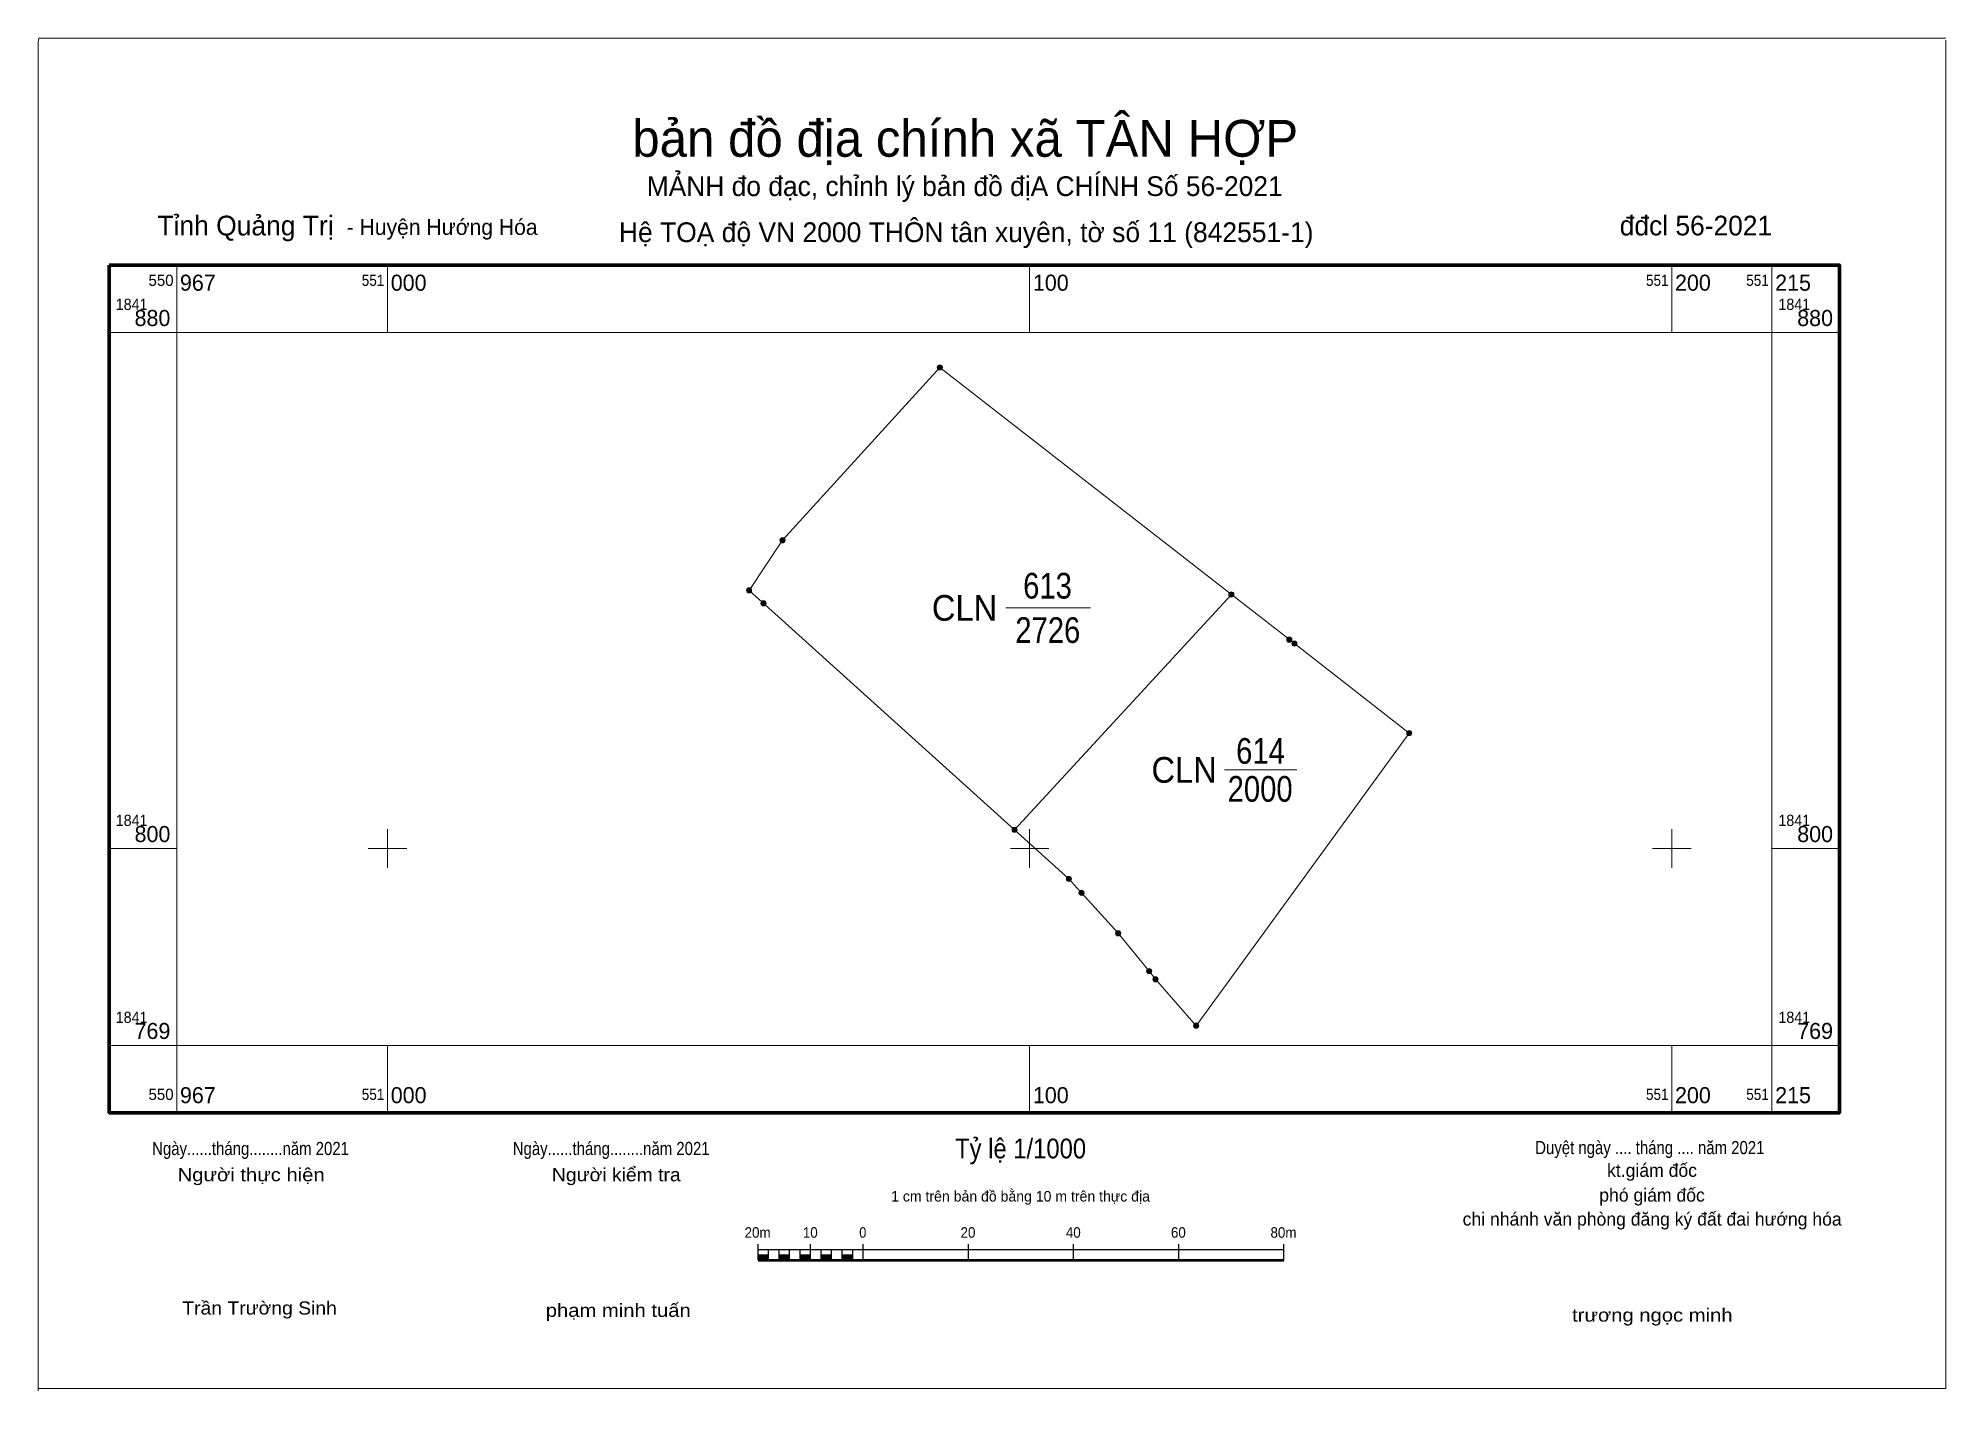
# Model space of a CAD drawing. Header units: metres. Extents: x 550946 to 551243, y 1841716 to 1841926.
import ezdxf
from ezdxf.enums import TextEntityAlignment as Align

# ---------------------------------------------------------------- set-up
doc = ezdxf.new("R2010")
doc.units = ezdxf.units.M
doc.header["$LTSCALE"] = 0.82
for name, color, linetype, lineweight in [('10', 7, 'Continuous', 13), ('11', 7, 'Continuous', 13), ('13', 7, 'Continuous', 13), ('2', 7, 'Continuous', 25), ('22', 7, 'Continuous', 13), ('63', 7, 'Continuous', 13)]:
    doc.layers.add(name, color=color, linetype=linetype, lineweight=lineweight)
doc.layers.add('4', color=7, linetype='Continuous')

msp = doc.modelspace()

# ---------------------------------------------------------------- hatches: boundary and pattern name
at = {"layer": '2'}
for points in [[(551057.7, 1841735.9), (551059.34, 1841735.9), (551059.34, 1841736.72), (551057.7, 1841736.72)], [(551060.97, 1841735.9), (551062.61, 1841735.9), (551062.61, 1841736.72), (551060.97, 1841736.72)], [(551064.25, 1841735.9), (551065.89, 1841735.9), (551065.89, 1841736.72), (551064.25, 1841736.72)], [(551067.53, 1841735.9), (551069.16, 1841735.9), (551069.16, 1841736.72), (551067.53, 1841736.72)], [(551070.8, 1841735.9), (551072.44, 1841735.9), (551072.44, 1841736.72), (551070.8, 1841736.72)]]:
    msp.add_hatch(color=256, dxfattribs=at).paths.add_polyline_path(points)
at = {"layer": '22'}
for points in [[(551086.41, 1841874.94, 1), (551085.61, 1841874.94, 1)], [(551086.41, 1841874.94, 1), (551085.61, 1841874.94, 1)], [(551086.41, 1841874.94, 1), (551085.61, 1841874.94, 1)], [(551061.91, 1841848, 1), (551061.11, 1841848, 1)], [(551056.7049, 1841840.2097, 1), (551055.9049, 1841840.2097, 1)], [(551131.8052, 1841839.5663, 1), (551131.0052, 1841839.5663, 1)], [(551058.96, 1841838.1815, 1), (551058.16, 1841838.1815, 1)], [(551140.8368, 1841832.5286, 1), (551140.0368, 1841832.5286, 1)], [(551141.6256, 1841831.914, 1), (551140.8256, 1841831.914, 1)], [(551159.52, 1841817.97, 1), (551158.72, 1841817.97, 1)], [(551098.0501, 1841802.9002, 1), (551097.2501, 1841802.9002, 1)], [(551106.5189, 1841795.2549, 1), (551105.7189, 1841795.2549, 1)], [(551108.4754, 1841793.0948, 1), (551107.6754, 1841793.0948, 1)], [(551114.1888, 1841786.7868, 1), (551113.3888, 1841786.7868, 1)], [(551119.0073, 1841780.8978, 1), (551118.2073, 1841780.8978, 1)], [(551120.0064, 1841779.6199, 1), (551119.2064, 1841779.6199, 1)], [(551126.34, 1841772.4, 1), (551125.54, 1841772.4, 1)]]:
    msp.add_hatch(color=256, dxfattribs=at).paths.add_polyline_path(points)

# ---------------------------------------------------------------- linework, layer by layer
at = {"layer": '10'}
msp.add_line((551097.65, 1841802.9), (551131.41, 1841839.57), dxfattribs=at)
msp.add_lwpolyline([(551159.12, 1841817.97), (551125.94, 1841772.4), (551119.61, 1841779.62), (551118.61, 1841780.9), (551113.79, 1841786.79), (551108.08, 1841793.09), (551107.4, 1841793.84), (551106.12, 1841795.25), (551097.65, 1841802.9), (551060.82, 1841836.15), (551056.3, 1841840.21), (551061.51, 1841848), (551086.01, 1841874.94), (551131.41, 1841839.57), (551140.44, 1841832.53), (551141.23, 1841831.91)], close=True, dxfattribs=at)
at = {"layer": '11'}
msp.add_line((550945.68, 1841926.22), (551242.68, 1841926.22), dxfattribs=at)
for points in [[(550945.59, 1841715.52), (550945.59, 1841925.52), (550945.68, 1841926.22)], [(551242.68, 1841925.9), (551242.68, 1841715.9), (550945.68, 1841715.9)]]:
    msp.add_lwpolyline(points, dxfattribs=at)
at = {"layer": '13'}
for p, q in [((551096.31, 1841837.47), (551109.48, 1841837.47)), ((551130.32, 1841812.25), (551141.61, 1841812.25))]:
    msp.add_line(p, q, dxfattribs=at)
at = {"layer": '2'}
for p, q in [((551057.7, 1841735.9), (551057.7, 1841738.36)), ((551065.89, 1841735.9), (551065.89, 1841738.36)), ((551074.08, 1841735.9), (551074.08, 1841738.36)), ((551090.46, 1841735.9), (551090.46, 1841738.36)), ((551106.84, 1841735.9), (551106.84, 1841738.36)), ((551123.22, 1841735.9), (551123.22, 1841738.36)), ((551139.59, 1841735.9), (551139.59, 1841738.36)), ((551057.7, 1841737.54), (551139.59, 1841737.54)), ((551059.34, 1841735.9), (551059.34, 1841737.54)), ((551060.97, 1841735.9), (551060.97, 1841737.54)), ((551062.61, 1841735.9), (551062.61, 1841737.54)), ((551064.25, 1841735.9), (551064.25, 1841737.54)), ((551067.53, 1841735.9), (551067.53, 1841737.54)), ((551069.16, 1841735.9), (551069.16, 1841737.54)), ((551070.8, 1841735.9), (551070.8, 1841737.54)), ((551072.44, 1841735.9), (551072.44, 1841737.54))]:
    msp.add_line(p, q, dxfattribs=at)
at = {"layer": '2', "lineweight": 53}
msp.add_line((551057.7, 1841735.9), (551139.59, 1841735.9), dxfattribs=at)
at = {"layer": '2', "lineweight": 13}
for points in [[(551057.7, 1841735.9), (551059.34, 1841735.9), (551059.34, 1841736.72), (551057.7, 1841736.72)], [(551060.97, 1841735.9), (551062.61, 1841735.9), (551062.61, 1841736.72), (551060.97, 1841736.72)], [(551064.25, 1841735.9), (551065.89, 1841735.9), (551065.89, 1841736.72), (551064.25, 1841736.72)], [(551067.53, 1841735.9), (551069.16, 1841735.9), (551069.16, 1841736.72), (551067.53, 1841736.72)], [(551070.8, 1841735.9), (551072.44, 1841735.9), (551072.44, 1841736.72), (551070.8, 1841736.72)]]:
    msp.add_lwpolyline(points, close=True, dxfattribs=at)
at = {"layer": '22'}
for centre in [(551086.01, 1841874.94), (551086.01, 1841874.94), (551086.01, 1841874.94), (551061.51, 1841848), (551056.3049, 1841840.2097), (551131.4052, 1841839.5663), (551058.56, 1841838.1815), (551140.4368, 1841832.5286), (551141.2256, 1841831.914), (551159.12, 1841817.97), (551097.6501, 1841802.9002), (551106.1189, 1841795.2549), (551108.0754, 1841793.0948), (551113.7888, 1841786.7868), (551118.6073, 1841780.8978), (551119.6064, 1841779.6199), (551125.94, 1841772.4)]:
    msp.add_circle(centre, 0.4, dxfattribs=at)
at = {"layer": '63'}
for p, q in [((550967.17, 1841880.38), (550967.17, 1841890.88)), ((551000, 1841880.38), (551000, 1841890.88)), ((551100, 1841880.38), (551100, 1841890.88)), ((551200, 1841880.38), (551200, 1841890.88)), ((551215.6, 1841880.38), (551215.6, 1841890.88)), ((550967.17, 1841880.38), (550956.67, 1841880.38)), ((551215.6, 1841880.38), (551226.1, 1841880.38)), ((551000, 1841797), (551000, 1841803)), ((551100, 1841797), (551100, 1841803)), ((551200, 1841797), (551200, 1841803)), ((550967.17, 1841800), (550956.67, 1841800)), ((550997, 1841800), (551003, 1841800)), ((551097, 1841800), (551103, 1841800)), ((551197, 1841800), (551203, 1841800)), ((551215.6, 1841800), (551226.1, 1841800)), ((550967.17, 1841769.33), (550956.67, 1841769.33)), ((550967.17, 1841769.33), (550967.17, 1841758.83)), ((551000, 1841769.33), (551000, 1841758.83)), ((551100, 1841769.33), (551100, 1841758.83)), ((551200, 1841769.33), (551200, 1841758.83)), ((551215.6, 1841769.33), (551215.6, 1841758.83)), ((551215.6, 1841769.33), (551226.1, 1841769.33))]:
    msp.add_line(p, q, dxfattribs=at)
at = {"layer": '63', "lineweight": 70}
msp.add_lwpolyline([(550956.67, 1841890.88), (551226.1, 1841890.88), (551226.1, 1841758.83), (550956.67, 1841758.83)], close=True, dxfattribs=at)
at = {"layer": '63'}
msp.add_lwpolyline([(550967.17, 1841880.38), (551215.6, 1841880.38), (551215.6, 1841769.33), (550967.17, 1841769.33)], close=True, dxfattribs=at)

# ---------------------------------------------------------------- texts
at = {"layer": '13', "width": 0.85}
for s, p in [('613', (551102.78, 1841838.93)), ('614', (551135.95, 1841813.2))]:
    msp.add_text(s, height=4, dxfattribs=at).set_placement(p, align=Align.CENTER)
at = {"layer": '2'}
for s, height, p in [('bản đồ địa chính xã TÂN HỢP', 5.731, (551089.965, 1841907.75)), ('MẢNH đo đạc, chỉnh lý bản đồ địA CHÍNH Số 56-2021', 3.07, (551089.88, 1841901.63)), ('Hệ TOẠ độ VN 2000 THÔN tân xuyên, tờ số 11 (842551-1)', 3.078, (551090.115, 1841894.45)), ('kt.giám đốc', 2.047, (551196.925, 1841748.85)), ('1 cm trên bản đồ bằng 10 m trên thực địa', 1.638, (551098.58, 1841745.01)), ('phó giám đốc', 2.047, (551196.925, 1841744.99)), ('chi nhánh văn phòng đăng ký đất đai hướng hóa', 2.047, (551196.945, 1841741.26))]:
    msp.add_text(s, height=height, dxfattribs=at).set_placement(p, align=Align.CENTER)
for s, height, p in [('Tỉnh Quảng Trị ', 3.078, (550964.16, 1841895.49)), ('- Huyện Hướng Hóa', 2.456, (550993.64, 1841895.57))]:
    msp.add_text(s, height=height, dxfattribs=at).set_placement(p)
msp.add_text(' đđcl 56-2021', height=3.07, dxfattribs=at).set_placement((551215.63, 1841895.49), align=Align.RIGHT)
at = {"layer": '2', "width": 0.95}
for p in [(551094.94, 1841835.47), (551129.14, 1841810.24)]:
    msp.add_text('CLN', height=4, dxfattribs=at).set_placement(p, align=Align.RIGHT)
at = {"layer": '2'}
for s, height, width, p in [('Ngày......tháng........năm 2021', 2.047, 0.85, (550978.665, 1841752.25)), ('Ngày......tháng........năm 2021', 2.047, 0.85, (551034.825, 1841752.25)), ('Tỷ lệ 1/1000', 3.079, 0.9, (551098.59, 1841751.73)), ('Duyệt ngày .... tháng .... năm 2021', 2.047, 0.85, (551196.58, 1841752.39)), ('Người thực hiện', 2.047, 1.15, (550978.76, 1841748.17)), ('Người kiểm tra', 2.047, 1.1, (551035.625, 1841748.17)), ('20m', 1.638, 0.95, (551057.63, 1841739.37)), ('10', 1.638, 0.95, (551065.835, 1841739.37)), ('0', 1.638, 0.9, (551074.015, 1841739.37)), ('20', 1.638, 0.95, (551090.395, 1841739.37)), ('40', 1.638, 0.95, (551106.795, 1841739.37)), ('60', 1.638, 0.95, (551123.155, 1841739.37)), ('80m', 1.638, 0.95, (551139.53, 1841739.37)), ('Trần Trường Sinh', 2.047, 1.1, (550980.075, 1841727.4)), ('phạm minh tuấn', 2.047, 1.15, (551035.93, 1841727.04)), ('trương ngọc minh', 2.047, 1.15, (551196.97, 1841726.3))]:
    msp.add_text(s, height=height, dxfattribs=dict(at, width=width)).set_placement(p, align=Align.CENTER)
at = {"layer": '4', "width": 0.85}
for s, p in [('2726', (551102.825, 1841832.02)), ('2000', (551135.895, 1841807.28))]:
    msp.add_text(s, height=4, dxfattribs=at).set_placement(p, align=Align.CENTER)
at = {"layer": '63'}
for s, height, p in [('550', 1.75, (550966.68, 1841887.63)), ('880', 2.5, (550966.18, 1841881.38)), ('880', 2.5, (551225.11, 1841881.38)), ('800', 2.5, (550966.18, 1841801)), ('800', 2.5, (551225.11, 1841801)), ('769', 2.5, (550966.18, 1841770.33)), ('769', 2.5, (551225.11, 1841770.33)), ('550', 1.75, (550966.68, 1841760.83))]:
    msp.add_text(s, height=height, dxfattribs=at).set_placement(p, align=Align.RIGHT)
for s, p in [('967', (550967.67, 1841886.88)), ('000', (551000.5, 1841886.88)), ('100', (551100.5, 1841886.88)), ('200', (551200.5, 1841886.88)), ('215', (551216.1, 1841886.88)), ('967', (550967.67, 1841760.33)), ('000', (551000.5, 1841760.33)), ('100', (551100.5, 1841760.33)), ('200', (551200.5, 1841760.33)), ('215', (551216.1, 1841760.33))]:
    msp.add_text(s, height=2.5, dxfattribs=at).set_placement(p)
at = {"layer": '63', "width": 0.9}
for p in [(550999.5, 1841887.63), (551199.5, 1841887.63), (551215.11, 1841887.63), (550999.5, 1841760.83), (551199.5, 1841760.83), (551215.11, 1841760.83)]:
    msp.add_text('551', height=1.75, dxfattribs=at).set_placement(p, align=Align.RIGHT)
at = {"layer": '63', "width": 0.95}
for p in [(550957.67, 1841883.88), (551216.6, 1841883.88), (550957.67, 1841803.5), (551216.6, 1841803.5), (550957.67, 1841772.83), (551216.6, 1841772.83)]:
    msp.add_text('1841', height=1.75, dxfattribs=at).set_placement(p)

doc.saveas('drawing.dxf')
